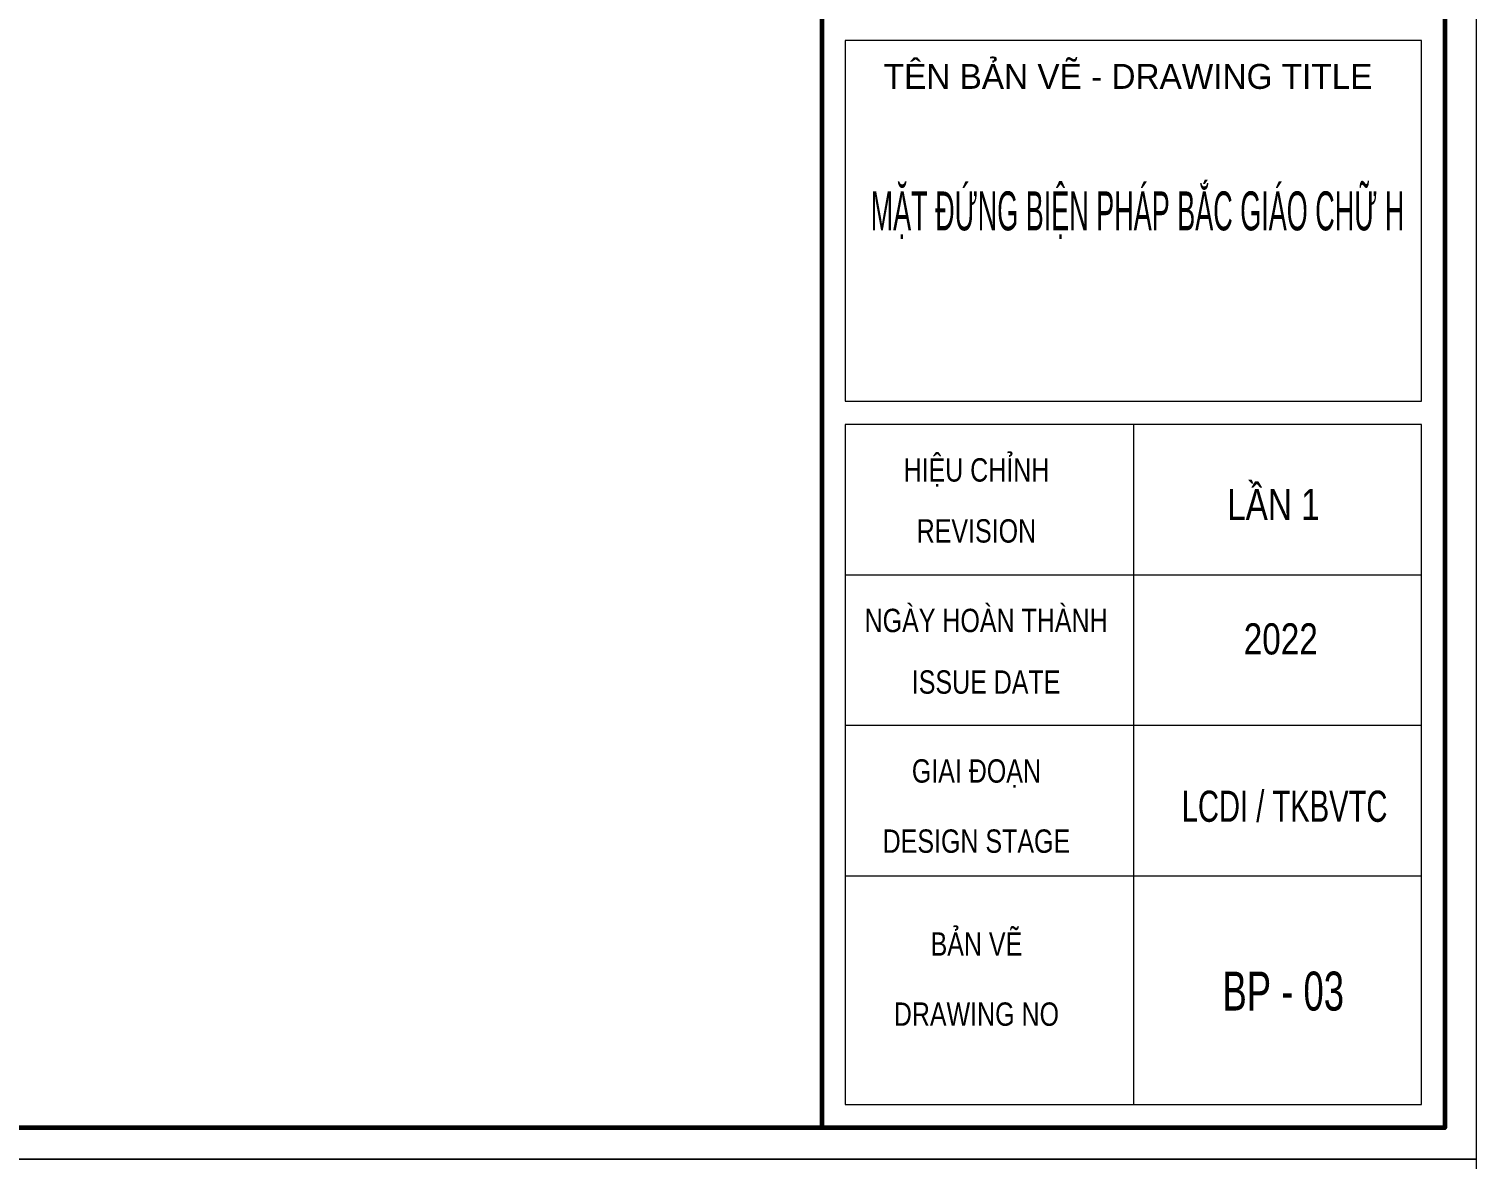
# Model space of a CAD drawing. Header units: millimetres. Extents: x 480521 to 6014615, y -961280 to 187869.
# Drawn here: x 775829 to 781405, y -11156 to -6802 of the extents above; entities that cross this region are included whole.
import ezdxf
from ezdxf.enums import TextEntityAlignment as Align

# ---------------------------------------------------------------- set-up
doc = ezdxf.new("R2010")
doc.units = ezdxf.units.MM
doc.header["$LTSCALE"] = 600
doc.header["$MEASUREMENT"] = 0
doc.layers.get('0').update_dxf_attribs({"lineweight": 0})
doc.layers.get('Defpoints').update_dxf_attribs({"lineweight": 0})
for name, color, linetype, lineweight in [('Khungten_LCDI', 7, 'Continuous', 25), ('LC Net thay', 7, 'Continuous', 25), ('LC Text1', 3, 'Continuous', 20)]:
    doc.layers.add(name, color=color, linetype=linetype, lineweight=lineweight)
doc.styles.add('Khungten', font='VHAVAN.TTF', dxfattribs={"width": 0.9, "height": 5000})
doc.styles.add('LC 1', font='VHAVANB.TTF')
doc.styles.add('Title', font='VHBLACK.TTF')

# ---------------------------------------------------------------- blocks, each defined once
blk = doc.blocks.new('lcdi fix')
at = {"layer": 'Defpoints', "lineweight": 0}
blk.add_lwpolyline([(-1200, -14850), (-1200, 14850), (40800, 14850), (40800, -14850)], close=True, dxfattribs=at)
at = {"layer": 'Khungten_LCDI', "color": 5, "lineweight": 60}
blk.add_line((36600, 14650), (36600, -14650), dxfattribs=at)
at = {"layer": 'Khungten_LCDI', "color": 5, "lineweight": 25}
blk.add_line((40600, -14650), (40600, 14650), dxfattribs=at)
at = {"layer": 'Khungten_LCDI', "color": 9, "lineweight": 15}
for p, q in [((38600, -10133.4), (38600, -14500)), ((40450, -11100), (36750, -11100)), ((40450, -12066.7), (36750, -12066.7)), ((40450, -13033.3), (36750, -13033.3))]:
    blk.add_line(p, q, dxfattribs=at)
at = {"layer": 'Khungten_LCDI', "color": 5, "lineweight": 60}
blk.add_lwpolyline([(0, -14650), (0, 14650), (40600, 14650), (40600, -14650)], close=True, dxfattribs=at)
at = {"layer": 'Khungten_LCDI', "color": 9, "lineweight": 15}
for points in [[(36750, -9983.4), (40450, -9983.4), (40450, -7667.3), (36750, -7667.3)], [(36750, -14500), (40450, -14500), (40450, -10133.4), (36750, -10133.4)]]:
    blk.add_lwpolyline(points, close=True, dxfattribs=at)
at = {"color": 7, "style": 'Khungten'}
blk.add_text('tªn b¶n vÏ - drawing title', height=160, dxfattribs=at).set_placement((38565.6, -7977.2), align=Align.CENTER)
at = {"color": 7}
for s, height, style, width, p in [('hiÖu chØnh', 150, 'Khungten', 0.8, (37591.7, -10499.4)), ('revision', 150, 'Khungten', 0.8, (37591.7, -10891)), ('ngµy hoµn thµnh', 150, 'Khungten', 0.8, (37654, -11466.1)), ('issue date', 150, 'Khungten', 0.8, (37654, -11861.5)), ('giai ®o¹n', 150, 'Khungten', 0.8, (37591.7, -12432.7)), ('lcdi / tkBVTC', 200, 'Title', 0.7, (39570.6, -12684.1)), ('design stage', 150, 'Khungten', 0.8, (37591.7, -12883.2)), ('b¶n vÏ', 150, 'Khungten', 0.8, (37591.7, -13543.7)), ('drawing nO', 150, 'Khungten', 0.8, (37591.7, -13994.2))]:
    blk.add_text(s, height=height, dxfattribs=dict(at, style=style, width=width)).set_placement(p, align=Align.CENTER)
at = {"color": 7, "style": 'Khungten', "width": 0.8}
for tag, p in [('REVISION', (39498.8, -10746.3)), ('NGAYHT', (39546.1, -11609.4))]:
    blk.add_attdef(tag, text='', height=200, dxfattribs=at).set_placement(p, align=Align.CENTER)
at = {"layer": 'LC Text1', "color": 3, "style": 'LC 1', "width": 1.834006}
for tag, p, p2 in [('TENBANVE1', (36912.7, -8885.8), (40339.1, -8885.8)), ('TENBANVE2', (36912.7, -9562.5), (40339.1, -9562.5))]:
    blk.add_attdef(tag, text='', height=250, dxfattribs=at).set_placement(p, p2, align=Align.FIT)
at = {"layer": 'LC Text1', "style": 'Title', "width": 0.7}
blk.add_attdef('SOBANVE', text='', height=250, dxfattribs=at).set_placement((39562, -13896.2), align=Align.CENTER)

msp = doc.modelspace()

# ---------------------------------------------------------------- block references
at = {"layer": 'LC Net thay'}
ref = msp.add_blockref('lcdi fix', (756924.637, -2246.412), dxfattribs=dict(at, xscale=0.6000000155618168, yscale=0.6000000155618168, zscale=0.6000000155618168))
ref.add_attrib('NGAYHT', '2022', dxfattribs={"layer": 'LC Text1', "height": 119.9994, "style": 'Khungten', "width": 0.8}).set_placement((780652.282, -9212.035), align=Align.CENTER)
ref.add_attrib('REVISION', 'lÇn 1', dxfattribs={"layer": 'LC Text1', "height": 119.9994, "style": 'Khungten', "width": 0.8}).set_placement((780623.89, -8694.195), align=Align.CENTER)
ref.add_attrib('SOBANVE', 'bp - 03', dxfattribs={"layer": 'LC Text1', "height": 150, "style": 'Title', "width": 0.7}).set_placement((780661.827, -10584.121), align=Align.CENTER)
ref.add_attrib('TENBANVE1', 'mÆt ®øng biÖn ph¸p b¾c gi¸o ch÷ h', dxfattribs={"layer": 'LC Text1', "height": 150, "style": 'Title', "width": 0.448618}).set_placement((779072.233, -7577.868), (781128.125, -7577.868), align=Align.FIT)
at = {"layer": 'LC Net thay', "xscale": 0.6000000155618168, "yscale": 0.6000000155618168, "zscale": 0.6000000155618168}
msp.add_blockref('lcdi fix', (756924.637, -20066.413), dxfattribs=at)

doc.saveas('drawing.dxf')
